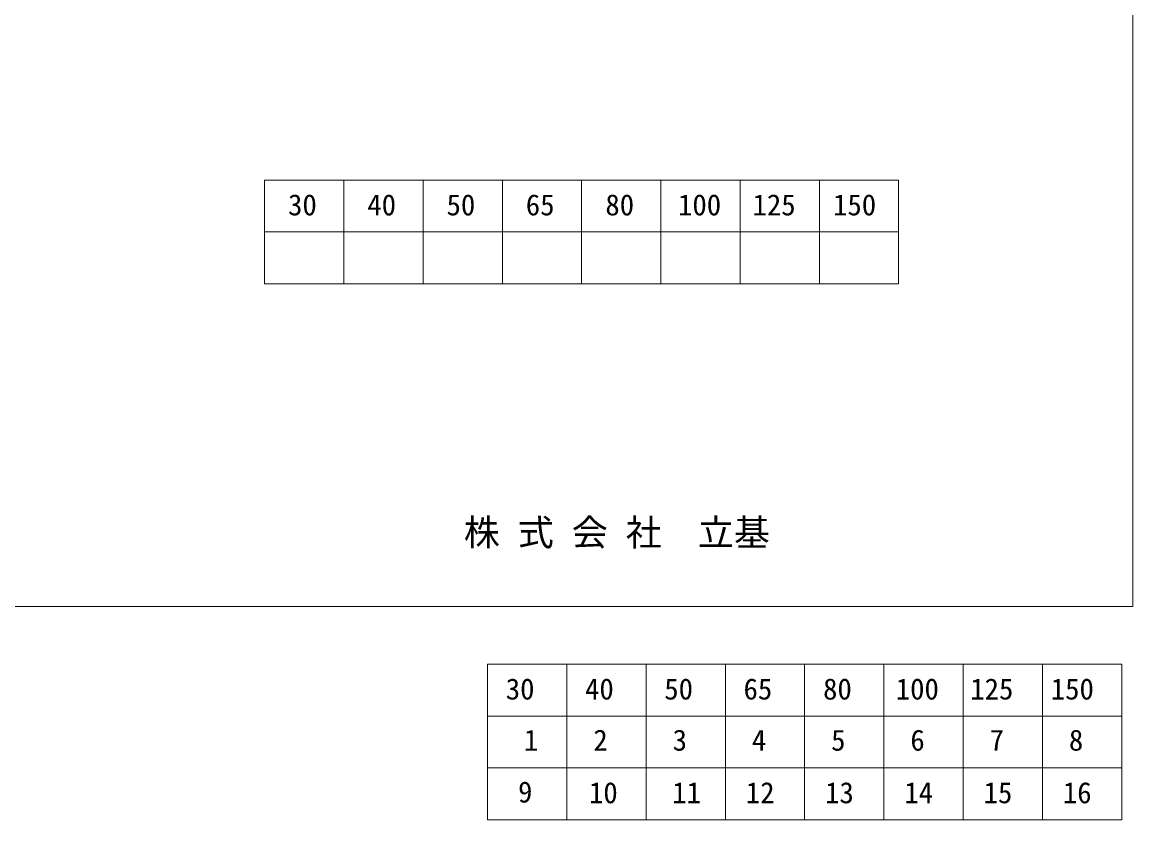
# Model space of a CAD drawing. Units: millimetres, scale not verified. Extents: x -6420 to 6420, y -3053 to 3053.
# Drawn here: x 4365 to 6420, y -3053 to -1576 of the extents above; entities that cross this region are included whole.
import ezdxf
from ezdxf.enums import TextEntityAlignment as Align

# ---------------------------------------------------------------- set-up
doc = ezdxf.new("R2010")
doc.units = ezdxf.units.MM
doc.header["$LTSCALE"] = 20
for name, color, linetype, lineweight in [('0-2_waku', 7, 'Continuous', 18), ('0-D_文字１', 7, 'Continuous', 18), ('1-4_文字２', 7, 'Continuous', 5)]:
    doc.layers.add(name, color=color, linetype=linetype, lineweight=lineweight)
doc.styles.add('ＭＳ ゴシック', font='')
doc.styles.get('ＭＳ ゴシック').set_extended_font_data('MS Gothic')

msp = doc.modelspace()

# ---------------------------------------------------------------- linework, layer by layer
at = {"layer": '0-2_waku'}
for p, q in [((6419.84, 3052.6), (6419.84, -2647.4)), ((6419.84, 3042.01), (6419.84, -2657.99)), ((6419.84, 3042.01), (6419.84, -2657.99)), ((6419.84, 3042.01), (6419.84, -2657.99)), ((6419.84, 2685.76), (6419.84, -2657.99)), ((4813.17, -1868.4), (4813.17, -2060.4)), ((4813.17, -1868.4), (4813.17, -2060.4)), ((4813.17, -1868.4), (4813.17, -2060.4)), ((4813.17, -1868.4), (4813.17, -2060.4)), ((4813.17, -1868.4), (5986.5, -1868.4)), ((4959.84, -1868.4), (4959.84, -2060.4)), ((5106.5, -1868.4), (5106.5, -2060.4)), ((5106.5, -1868.4), (5106.5, -2060.4)), ((5253.17, -1868.4), (5253.17, -2060.4)), ((5399.84, -1868.4), (5399.84, -2060.4)), ((5546.5, -1868.4), (5546.5, -2060.4)), ((5693.17, -1868.4), (5693.17, -2060.4)), ((5839.84, -1868.4), (5839.84, -2060.4)), ((5986.5, -1868.4), (5986.5, -2060.4)), ((4813.17, -1964.4), (5986.5, -1964.4)), ((4813.17, -2060.4), (5986.5, -2060.4)), ((-1740.16, -2657.99), (6419.84, -2657.99))]:
    msp.add_line(p, q, dxfattribs=at)
at = {"layer": '1-4_文字２'}
for p, q in [((5225.95, -2764.67), (5225.95, -2956.67)), ((5225.95, -2764.67), (5225.95, -2956.67)), ((5225.95, -2764.67), (5225.95, -2956.67)), ((5225.95, -2764.67), (5225.95, -2956.67)), ((5225.95, -2764.67), (6399.28, -2764.67)), ((5225.95, -2764.67), (5225.95, -2956.67)), ((5225.95, -2764.67), (5225.95, -2956.67)), ((5225.95, -2764.67), (5225.95, -2956.67)), ((5225.95, -2764.67), (5225.95, -2956.67)), ((5225.95, -2764.67), (6399.28, -2764.67)), ((5372.62, -2764.67), (5372.62, -2956.67)), ((5372.62, -2764.67), (5372.62, -2956.67)), ((5519.28, -2764.67), (5519.28, -2956.67)), ((5519.28, -2764.67), (5519.28, -2956.67)), ((5519.28, -2764.67), (5519.28, -2956.67)), ((5519.28, -2764.67), (5519.28, -2956.67)), ((5665.95, -2764.67), (5665.95, -2956.67)), ((5665.95, -2764.67), (5665.95, -2956.67)), ((5812.62, -2764.67), (5812.62, -2956.67)), ((5812.62, -2764.67), (5812.62, -2956.67)), ((5959.28, -2764.67), (5959.28, -2956.67)), ((5959.28, -2764.67), (5959.28, -2956.67)), ((6105.95, -2764.67), (6105.95, -2956.67)), ((6105.95, -2764.67), (6105.95, -2956.67)), ((6252.62, -2764.67), (6252.62, -2956.67)), ((6252.62, -2764.67), (6252.62, -2956.67)), ((6399.28, -2764.67), (6399.28, -2956.67)), ((6399.28, -2764.67), (6399.28, -2956.67)), ((5225.95, -2860.67), (6399.28, -2860.67)), ((5225.95, -2860.67), (6399.28, -2860.67)), ((5225.95, -2956.67), (6399.28, -2956.67)), ((5225.95, -2956.67), (6399.28, -2956.67)), ((5225.95, -2956.67), (5225.95, -3052.67)), ((5225.95, -2956.67), (5225.95, -3052.67)), ((5225.95, -2956.67), (5225.95, -3052.67)), ((5225.95, -2956.67), (5225.95, -3052.67)), ((5225.95, -2956.67), (6399.28, -2956.67)), ((5225.95, -2956.67), (5225.95, -3052.67)), ((5225.95, -2956.67), (5225.95, -3052.67)), ((5225.95, -2956.67), (5225.95, -3052.67)), ((5225.95, -2956.67), (5225.95, -3052.67)), ((5225.95, -2956.67), (6399.28, -2956.67)), ((5372.62, -2956.67), (5372.62, -3052.67)), ((5372.62, -2956.67), (5372.62, -3052.67)), ((5519.28, -2956.67), (5519.28, -3052.67)), ((5519.28, -2956.67), (5519.28, -3052.67)), ((5519.28, -2956.67), (5519.28, -3052.67)), ((5519.28, -2956.67), (5519.28, -3052.67)), ((5665.95, -2956.67), (5665.95, -3052.67)), ((5665.95, -2956.67), (5665.95, -3052.67)), ((5812.62, -2956.67), (5812.62, -3052.67)), ((5812.62, -2956.67), (5812.62, -3052.67)), ((5959.28, -2956.67), (5959.28, -3052.67)), ((5959.28, -2956.67), (5959.28, -3052.67)), ((6105.95, -2956.67), (6105.95, -3052.67)), ((6105.95, -2956.67), (6105.95, -3052.67)), ((6252.62, -2956.67), (6252.62, -3052.67)), ((6252.62, -2956.67), (6252.62, -3052.67)), ((6399.28, -2956.67), (6399.28, -3052.67)), ((6399.28, -2956.67), (6399.28, -3052.67)), ((5225.95, -3052.67), (6399.28, -3052.67)), ((5225.95, -3052.67), (6399.28, -3052.67))]:
    msp.add_line(p, q, dxfattribs=at)

# ---------------------------------------------------------------- texts
at = {"layer": '0-D_文字１', "style": 'ＭＳ ゴシック'}
for s, height, p in [('30', 39.1, (4856.57, -1945.49)), ('40', 39.1, (5003.24, -1945.49)), ('50', 39.1, (5149.9, -1945.49)), ('65', 39.1, (5296.57, -1945.49)), ('80', 39.1, (5443.78, -1945.49)), ('100', 39.1, (5578.28, -1945.49)), ('125', 39.1, (5716.13, -1945.49)), ('150', 39.1, (5865.15, -1945.49)), (' 株 式 会 社\u3000立基', 48.88, (5148.55, -2559.8))]:
    msp.add_text(s, height=height, dxfattribs=at).set_placement(p, align=Align.BOTTOM_LEFT)
at = {"layer": '1-4_文字２', "style": 'ＭＳ ゴシック'}
for s, p in [('30', (5259.49, -2841.75)), ('30', (5259.49, -2841.75)), ('40', (5406.15, -2841.75)), ('40', (5406.15, -2841.75)), ('50', (5552.82, -2841.75)), ('50', (5552.82, -2841.75)), ('65', (5699.49, -2841.75)), ('65', (5699.49, -2841.75)), ('80', (5846.7, -2841.75)), ('80', (5846.7, -2841.75)), ('100', (5981.2, -2841.75)), ('100', (5981.2, -2841.75)), ('125', (6119.05, -2841.75)), ('125', (6119.05, -2841.75)), ('150', (6268.07, -2841.75)), ('150', (6268.07, -2841.75)), ('1', (5293.02, -2936.47)), ('2', (5421.6, -2936.47)), ('3', (5568.27, -2936.47)), ('4', (5714.93, -2936.47)), ('5', (5861.6, -2936.47)), ('6', (6008.27, -2936.47)), ('7', (6154.93, -2936.47)), ('8', (6301.6, -2936.47)), ('9', (5282.26, -3032.47)), ('10', (5413.48, -3033.75)), ('11', (5567.48, -3033.75)), ('12', (5703.76, -3033.75)), ('13', (5850.42, -3033.75)), ('14', (5997.09, -3033.75)), ('15', (6143.76, -3033.75)), ('16', (6290.42, -3033.75))]:
    msp.add_text(s, height=39.1, dxfattribs=at).set_placement(p, align=Align.BOTTOM_LEFT)

doc.saveas('drawing.dxf')
